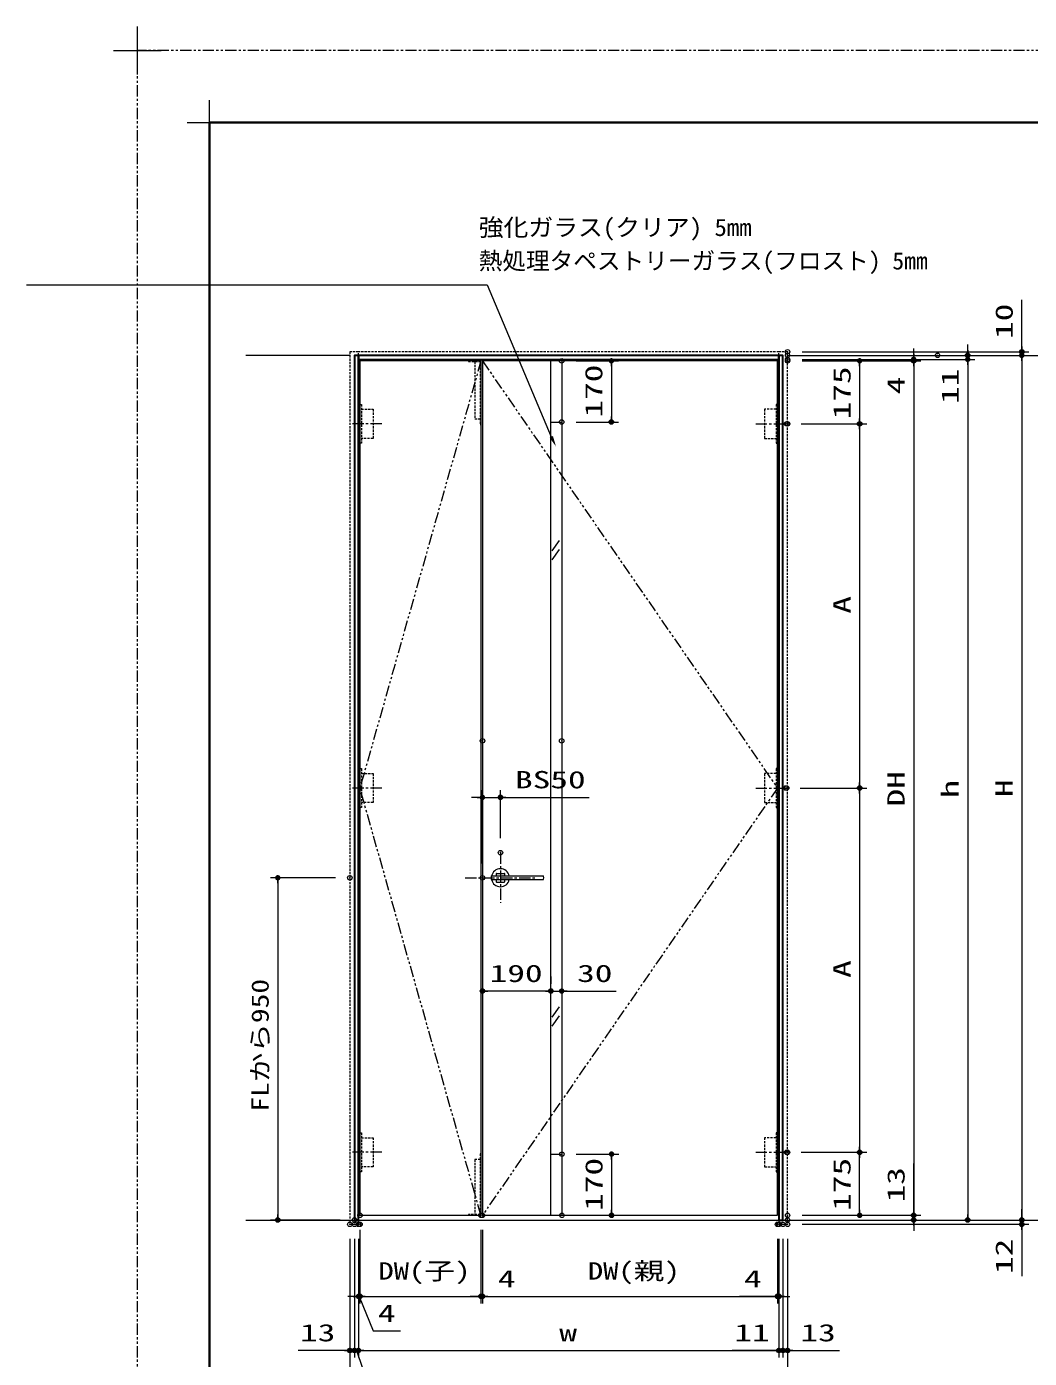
# Model space of a CAD drawing. Units: millimetres, scale not verified. Extents: x -1354 to 1306, y -607 to 607.
# Drawn here: x -1354 to -798, y -132 to 607 of the extents above; entities that cross this region are included whole.
import ezdxf
from ezdxf.enums import TextEntityAlignment as Align

# ---------------------------------------------------------------- set-up
doc = ezdxf.new("R2010")
doc.units = ezdxf.units.MM
doc.header["$LTSCALE"] = 5
doc.header["$PDMODE"] = 32
doc.header["$PDSIZE"] = 2.5
for name, pattern in [('USER1', [2.5, 1.25, -0.25, 0.25, -0.25, 0.25, -0.25]), ('USER2', [0.375, 0.25, -0.125]), ('USER3', [2, 1.25, -0.25, 0.25, -0.25])]:
    doc.linetypes.add(name, pattern=pattern)
for name, color, linetype, lineweight in [('0-1_線(黄)', 2, 'Continuous', 15), ('0-3_陰線', 4, 'USER1', 9), ('0-8_二点鎖線', 4, 'USER1', 9), ('0-B_点線(水)', 4, 'USER2', 9), ('0-C_中心線', 3, 'USER3', 9), ('0-D_線(白)', 7, 'Continuous', 30), ('1-0_線(水)', 4, 'Continuous', 9), ('1-1_寸法線', 3, 'Continuous', 13), ('1-4_DEFPOINTS', 7, 'Continuous', 5), ('1-5_0', 3, 'Continuous', 25), ('1-6_図面枠', 7, 'Continuous', 35), ('1-7_一般', 7, 'Continuous', 5)]:
    doc.layers.add(name, color=color, linetype=linetype, lineweight=lineweight)
doc.styles.add('ＭＳ ゴシック', font='')
doc.styles.get('ＭＳ ゴシック').set_extended_font_data('MS Gothic')

# ---------------------------------------------------------------- blocks, each defined once
blk = doc.blocks.new('_DOT')
at = {"layer": '1-5_0'}
blk.add_line((-2.5, 0), (-5, 0), dxfattribs=at)
for points in [[(0, 0), (-2.5, 0), (-2.48, 0.313)], [(0, 0), (-2.48, -0.313), (-2.5, 0)], [(0, 0), (-2.48, 0.313), (-2.421, 0.622)], [(0, 0), (-2.421, -0.622), (-2.48, -0.313)], [(0, 0), (-2.421, 0.622), (-2.324, 0.92)], [(0, 0), (-2.324, -0.92), (-2.421, -0.622)], [(0, 0), (-2.324, 0.92), (-2.191, 1.204)], [(0, 0), (-2.191, -1.204), (-2.324, -0.92)], [(0, 0), (-2.191, 1.204), (-2.023, 1.469)], [(0, 0), (-2.023, -1.469), (-2.191, -1.204)], [(0, 0), (-2.023, 1.469), (-1.822, 1.711)], [(0, 0), (-1.822, -1.711), (-2.023, -1.469)], [(0, 0), (-1.822, 1.711), (-1.594, 1.926)], [(0, 0), (-1.594, -1.926), (-1.822, -1.711)], [(0, 0), (-1.594, 1.926), (-1.34, 2.111)], [(0, 0), (-1.34, -2.111), (-1.594, -1.926)], [(0, 0), (-1.34, 2.111), (-1.064, 2.262)], [(0, 0), (-1.064, -2.262), (-1.34, -2.111)], [(0, 0), (-1.064, 2.262), (-0.773, 2.378)], [(0, 0), (-0.773, -2.378), (-1.064, -2.262)], [(0, 0), (-0.773, 2.378), (-0.468, 2.456)], [(0, 0), (-0.468, -2.456), (-0.773, -2.378)], [(0, 0), (-0.468, 2.456), (-0.157, 2.495)], [(0, 0), (-0.157, -2.495), (-0.468, -2.456)], [(0, 0), (-0.157, 2.495), (0.157, 2.495)], [(0, 0), (0.157, -2.495), (-0.157, -2.495)], [(0, 0), (0.157, 2.495), (0.468, 2.456)], [(0, 0), (0.468, 2.456), (0.773, 2.378)], [(0, 0), (0.773, 2.378), (1.064, 2.262)], [(0, 0), (1.064, 2.262), (1.34, 2.111)], [(0, 0), (1.34, 2.111), (1.594, 1.926)], [(0, 0), (1.594, 1.926), (1.822, 1.711)], [(0, 0), (1.822, 1.711), (2.023, 1.469)], [(0, 0), (2.023, 1.469), (2.191, 1.204)], [(0, 0), (2.191, 1.204), (2.324, 0.92)], [(0, 0), (2.324, 0.92), (2.421, 0.622)], [(0, 0), (2.421, 0.622), (2.48, 0.313)], [(0, 0), (2.48, 0.313), (2.5, 0)], [(0, 0), (0.468, -2.456), (0.157, -2.495)], [(0, 0), (0.773, -2.378), (0.468, -2.456)], [(0, 0), (1.064, -2.262), (0.773, -2.378)], [(0, 0), (1.34, -2.111), (1.064, -2.262)], [(0, 0), (1.594, -1.926), (1.34, -2.111)], [(0, 0), (1.822, -1.711), (1.594, -1.926)], [(0, 0), (2.023, -1.469), (1.822, -1.711)], [(0, 0), (2.191, -1.204), (2.023, -1.469)], [(0, 0), (2.324, -0.92), (2.191, -1.204)], [(0, 0), (2.421, -0.622), (2.324, -0.92)], [(0, 0), (2.48, -0.313), (2.421, -0.622)], [(0, 0), (2.5, 0), (2.48, -0.313)]]:
    blk.add_solid(points, dxfattribs=at)
blk = doc.blocks.new('グループ-13-1')
at = {"layer": '1-7_一般'}
for p, q in [((62041.6, -14029.5), (62041.6, -13365.5)), ((61709.6, -13697.5), (62373.6, -13697.5))]:
    blk.add_line(p, q, dxfattribs=at)

msp = doc.modelspace()

# ---------------------------------------------------------------- linework, layer by layer
at = {"layer": '0-1_線(黄)'}
for p, q in [((-1175.03, 424.756), (-1232.842, 424.756)), ((-932.03, 424.756), (-699.251, 424.756)), ((-1232.842, -55.244), (-456.771, -55.244))]:
    msp.add_line(p, q, dxfattribs=at)
at = {"layer": '0-3_陰線'}
for p in [(387.036, 594), (-1292.964, -594)]:
    msp.add_line(p, (-1292.964, 594), dxfattribs=at)
at = {"layer": '0-8_二点鎖線'}
for p in [(-1102.23, 421.756), (-1102.23, -52.644)]:
    msp.add_line(p, (-1169.43, 184.556), dxfattribs=at)
msp.add_lwpolyline([(-1101.43, 421.756), (-937.63, 184.556), (-1101.43, -52.644)], dxfattribs=at)
at = {"layer": '0-B_点線(水)'}
for p, q in [((-936.83, 426.756), (-1170.23, 426.756)), ((-1170.23, 424.656), (-1170.23, 426.756)), ((-1109.23, 421.756), (-1109.23, 421.356)), ((-1102.63, 421.756), (-1102.63, 386.356)), ((-936.83, 424.756), (-936.83, 426.756)), ((-932.03, 426.756), (-936.83, 426.756)), ((-932.03, -55.244), (-932.03, 426.756)), ((-1109.23, 421.356), (-1102.63, 421.356)), ((-1105.63, 421.356), (-1105.63, 389.556)), ((-1105.63, 389.556), (-1102.63, 389.556)), ((-1102.63, 386.356), (-1102.23, 386.356)), ((-1170.23, -55.244), (-1170.23, -57.644)), ((-932.03, -55.244), (-932.03, -57.644))]:
    msp.add_line(p, q, dxfattribs=at)
for points in [[(-1170.23, 424.756), (-1170.23, 426.756), (-1175.03, 426.756), (-1175.03, -55.244), (-1175.03, -57.644), (-1170.23, -57.644)], [(-1169.43, 397.556), (-1168.61, 397.556), (-1168.61, 375.956), (-1169.43, 375.956)], [(-1168.61, 394.856), (-1162.17, 394.856), (-1162.17, 378.656), (-1168.61, 378.656)], [(-938.45, 394.856), (-944.89, 394.856), (-944.89, 378.656), (-938.45, 378.656)], [(-937.63, 397.556), (-938.45, 397.556), (-938.45, 375.956), (-937.63, 375.956)], [(-1169.43, 195.356), (-1168.61, 195.356), (-1168.61, 173.756), (-1169.43, 173.756)], [(-1168.61, 192.656), (-1162.17, 192.656), (-1162.17, 176.456), (-1168.61, 176.456)], [(-938.45, 192.656), (-944.89, 192.656), (-944.89, 176.456), (-938.45, 176.456)], [(-937.63, 195.356), (-938.45, 195.356), (-938.45, 173.756), (-937.63, 173.756)], [(-1169.43, -6.844), (-1168.61, -6.844), (-1168.61, -28.444), (-1169.43, -28.444)], [(-937.63, -6.844), (-938.45, -6.844), (-938.45, -28.444), (-937.63, -28.444)], [(-1168.61, -9.544), (-1162.17, -9.544), (-1162.17, -25.744), (-1168.61, -25.744)], [(-938.45, -9.544), (-944.89, -9.544), (-944.89, -25.744), (-938.45, -25.744)], [(-1102.23, -18.444), (-1102.63, -18.444), (-1102.63, -52.244), (-1109.23, -52.244), (-1109.23, -52.644)], [(-1102.63, -21.644), (-1105.63, -21.644), (-1105.63, -52.244)], [(-936.83, -55.244), (-936.83, -57.644), (-932.03, -57.644)]]:
    msp.add_lwpolyline(points, dxfattribs=at)
at = {"layer": '0-C_中心線'}
for p, q in [((-1157.324, 386.756), (-1174.536, 386.756)), ((-949.736, 386.756), (-932.524, 386.756)), ((-1157.324, 184.556), (-1174.536, 184.556)), ((-949.736, 184.556), (-932.524, 184.556)), ((-1091.43, 148.725), (-1091.43, 120.787)), ((-1111.044, 134.756), (-1071.816, 134.756)), ((-1157.324, -17.644), (-1174.536, -17.644)), ((-949.736, -17.644), (-932.524, -17.644))]:
    msp.add_line(p, q, dxfattribs=at)
at = {"layer": '0-D_線(白)'}
for points in [[(-1172.43, -55.244), (-1170.23, -55.244), (-1170.23, 424.756), (-1172.43, 424.756)], [(-937.51, 422.556), (-936.83, 422.556), (-936.83, 424.756), (-1170.23, 424.756), (-1170.23, 422.556)], [(-936.83, -55.244), (-934.63, -55.244), (-934.63, 424.756), (-936.83, 424.756)]]:
    msp.add_lwpolyline(points, close=True, dxfattribs=at)
at = {"layer": '1-0_線(水)'}
for p, q in [((-1102.23, 421.756), (-1169.43, 421.756)), ((-937.63, 421.756), (-1101.43, 421.756)), ((-937.63, -52.644), (-937.63, 421.756)), ((-1062.687, 316.289), (-1058.683, 321.993)), ((-1062.687, 311.289), (-1058.683, 316.993)), ((-1062.687, 57.342), (-1058.683, 63.046)), ((-1062.687, 52.342), (-1058.683, 58.046)), ((-1101.43, -52.644), (-937.63, -52.644))]:
    msp.add_line(p, q, dxfattribs=at)
msp.add_lwpolyline([(-1169.43, 421.756), (-1169.43, -52.644), (-1102.23, -52.644)], dxfattribs=at)
at = {"layer": '1-1_寸法線'}
for p, q in [((-802.03, 429.756), (-802.03, 455.518)), ((-832.03, 427.756), (-832.03, 430.756)), ((-1102.23, 421.756), (-1102.23, -52.644)), ((-1101.43, 421.756), (-1101.43, -52.644)), ((-1063.43, -52.644), (-1063.43, 421.756)), ((-1057.43, 421.756), (-1057.43, -52.644)), ((-1049.43, 421.756), (-1025.842, 421.756)), ((-924.03, 426.756), (-798.03, 426.756)), ((-924.03, 424.756), (-828.03, 424.756)), ((-924.03, 422.556), (-828.03, 422.556)), ((-924.03, 422.556), (-858.03, 422.556)), ((-924.03, 422.556), (-828.03, 422.556)), ((-924.03, 421.756), (-858.03, 421.756)), ((-924.03, 421.756), (-858.03, 421.756)), ((-924.03, 421.756), (-888.03, 421.756)), ((-862.03, 425.556), (-862.03, 428.556)), ((-862.03, 422.556), (-862.03, 421.756)), ((-840.763, 424.756), (-798.03, 424.756)), ((-840.763, 424.756), (-798.03, 424.756)), ((-832.03, 424.756), (-832.03, 422.556)), ((-802.03, 424.756), (-802.03, 426.756)), ((-802.03, 421.756), (-802.03, -52.244)), ((-802.03, 421.756), (-802.03, 418.756)), ((-1029.842, 418.756), (-1029.842, 390.756)), ((-892.03, 418.756), (-892.03, 389.756)), ((-862.03, 418.756), (-862.03, 400.613)), ((-862.03, 418.756), (-862.03, -49.644)), ((-832.03, 419.556), (-832.03, -52.244)), ((-832.03, 419.556), (-832.03, 396.651)), ((-1063.43, 387.756), (-1057.43, 387.756)), ((-1049.43, 387.756), (-1025.842, 387.756)), ((-924.524, 386.756), (-888.03, 386.756)), ((-924.03, 386.756), (-888.03, 386.756)), ((-892.03, 383.756), (-892.03, 187.556)), ((-1101.43, 202.786), (-1101.43, 67.852)), ((-1057.43, 202.786), (-1057.43, 67.852)), ((-1104.43, 179.383), (-1107.43, 179.383)), ((-1101.43, 142.756), (-1101.43, 183.383)), ((-1101.43, 179.383), (-1091.43, 179.383)), ((-1091.43, 156.725), (-1091.43, 183.383)), ((-1088.43, 179.383), (-1042.192, 179.383)), ((-925.018, 184.556), (-888.03, 184.556)), ((-924.524, 184.556), (-888.03, 184.556)), ((-892.03, 181.556), (-892.03, -14.644)), ((-1183.03, 134.756), (-1219.03, 134.756)), ((-1096.41, 135.756), (-1067.65, 135.756)), ((-1096.41, 133.756), (-1067.65, 133.756)), ((-1093.83, 135.794), (-1089.03, 135.794)), ((-1093.83, 133.717), (-1089.03, 133.717)), ((-1093.581, 137.156), (-1089.278, 137.156)), ((-1215.03, 131.756), (-1215.03, -52.244)), ((-1093.581, 132.356), (-1089.278, 132.356)), ((-1063.43, 79.852), (-1063.43, 75.852)), ((-1066.43, 71.852), (-1098.43, 71.852)), ((-1066.43, 71.852), (-1069.43, 71.852)), ((-1063.43, 71.852), (-1057.43, 71.852)), ((-1063.43, 63.852), (-1063.43, 67.852)), ((-1054.43, 71.852), (-1027.239, 71.852)), ((-1063.43, -18.644), (-1057.43, -18.644)), ((-1049.32, -18.644), (-1025.733, -18.644)), ((-1029.733, -21.644), (-1029.733, -49.644)), ((-924.524, -17.644), (-888.03, -17.644)), ((-924.03, -17.644), (-888.03, -17.644)), ((-892.03, -49.644), (-892.03, -20.644)), ((-862.03, -49.644), (-862.03, -23.882)), ((-802.03, -52.244), (-802.03, -49.244)), ((-1180.43, -55.244), (-1219.03, -55.244)), ((-1049.32, -52.644), (-1025.733, -52.644)), ((-924.03, -52.644), (-858.03, -52.644)), ((-924.03, -52.644), (-858.03, -52.644)), ((-924.03, -52.644), (-888.03, -52.644)), ((-924.03, -55.244), (-798.03, -55.244)), ((-924.03, -55.244), (-828.03, -55.244)), ((-924.03, -55.244), (-858.03, -55.244)), ((-924.03, -55.244), (-798.03, -55.244)), ((-924.03, -57.644), (-798.03, -57.644)), ((-862.03, -55.244), (-862.03, -52.644)), ((-862.03, -58.244), (-862.03, -61.244)), ((-802.03, -55.244), (-802.03, -57.644)), ((-1175.03, -65.644), (-1175.03, -161.644)), ((-1175.03, -65.644), (-1175.03, -131.644)), ((-1172.43, -65.644), (-1172.43, -131.644)), ((-1172.43, -65.644), (-1172.43, -131.644)), ((-1170.23, -65.644), (-1170.23, -131.644)), ((-1170.23, -65.644), (-1170.23, -101.644)), ((-1170.23, -65.644), (-1170.23, -131.644)), ((-1169.43, -60.644), (-1169.43, -101.644)), ((-1169.43, -65.644), (-1169.43, -101.644)), ((-1102.23, -60.644), (-1102.23, -101.644)), ((-1102.23, -60.644), (-1102.23, -101.644)), ((-1101.43, -60.644), (-1101.43, -101.644)), ((-1101.43, -60.644), (-1101.43, -101.644)), ((-937.63, -65.644), (-937.63, -101.644)), ((-937.63, -65.644), (-937.63, -101.644)), ((-936.83, -65.644), (-936.83, -131.644)), ((-936.83, -65.644), (-936.83, -131.644)), ((-936.83, -65.644), (-936.83, -101.644)), ((-934.63, -65.644), (-934.63, -131.644)), ((-934.63, -65.644), (-934.63, -131.644)), ((-932.03, -65.644), (-932.03, -161.644)), ((-932.03, -65.644), (-932.03, -131.644)), ((-802.03, -60.644), (-802.03, -86.406)), ((-1173.23, -97.644), (-1176.23, -97.644)), ((-1170.23, -97.644), (-1169.43, -97.644)), ((-1170.23, -97.644), (-1169.43, -97.644)), ((-1166.43, -97.644), (-1163.43, -97.644)), ((-1166.43, -97.644), (-1105.23, -97.644)), ((-1105.23, -97.644), (-1108.23, -97.644)), ((-1102.23, -97.644), (-1101.43, -97.644)), ((-1098.43, -97.644), (-940.63, -97.644)), ((-1098.43, -97.644), (-1080.287, -97.644)), ((-940.63, -97.644), (-958.773, -97.644)), ((-936.83, -97.644), (-937.63, -97.644)), ((-933.83, -97.644), (-930.83, -97.644)), ((-1178.03, -127.644), (-1203.792, -127.644)), ((-1175.43, -127.644), (-1178.43, -127.644)), ((-1172.43, -127.644), (-1175.03, -127.644)), ((-1172.43, -127.644), (-1170.23, -127.644)), ((-1172.43, -127.644), (-1170.23, -127.644)), ((-1169.43, -127.644), (-1166.43, -127.644)), ((-1167.23, -127.644), (-939.83, -127.644)), ((-1167.23, -127.644), (-1164.23, -127.644)), ((-939.83, -127.644), (-962.735, -127.644)), ((-937.63, -127.644), (-940.63, -127.644)), ((-934.63, -127.644), (-936.83, -127.644)), ((-934.63, -127.644), (-932.03, -127.644)), ((-931.63, -127.644), (-928.63, -127.644)), ((-929.03, -127.644), (-903.268, -127.644))]:
    msp.add_line(p, q, dxfattribs=at)
for points in [[(-1354.442, 463.874), (-1098.879, 463.874), (-1063.223, 379.534)], [(-1169.83, -97.644), (-1162.044, -116.831), (-1146.901, -116.831)], [(-1171.33, -127.644), (-1164.873, -146.831), (-1144.968, -146.831)]]:
    msp.add_lwpolyline(points, dxfattribs=at)
for centre, radius, start, end in [((-1080.63, 134.756), 16, 177.09771, 182.90229), ((-1096.41, 135.556), 0.2, 90, 177.09773), ((-1096.41, 133.956), 0.2, 182.90229, 270), ((-1091.43, 134.756), 5, 11.53696, 168.46304), ((-1091.43, 134.756), 5, 191.53695, 348.46305), ((-1043.83, 134.756), 50, 177.46804, 178.85401), ((-1043.83, 134.756), 50, 181.14599, 182.53196), ((-1093.581, 136.956), 0.2, 90, 177.46807), ((-1092.83, 135.594), 0.2, 90, 126.29305), ((-1092.83, 133.917), 0.2, 233.70828, 270), ((-1090.03, 135.594), 0.2, 53.70695, 90), ((-1090.03, 133.917), 0.2, 270, 306.29171), ((-1089.278, 136.956), 0.2, 2.53193, 90), ((-1139.03, 134.756), 50, 1.14599, 2.53196), ((-1139.03, 134.756), 50, 357.46804, 358.85401), ((-1067.65, 135.556), 0.2, 2.90227, 90), ((-1067.65, 133.956), 0.2, 270, 357.09771), ((-1083.43, 134.756), 16, 357.09771, 2.90229), ((-1093.581, 132.556), 0.2, 182.53196, 270), ((-1089.278, 132.556), 0.2, 270, 357.46804)]:
    msp.add_arc(centre, radius, start, end, dxfattribs=at)
msp.add_solid([(-1060.566, 374.154), (-1064.157, 379.072), (-1062.289, 379.995)], dxfattribs=at)
at = {"layer": '1-4_DEFPOINTS'}
for p, q in [((-1252.964, 541.55), (-1252.964, 566.45)), ((-1265.414, 554), (-1240.514, 554))]:
    msp.add_line(p, q, dxfattribs=at)
for p in [(-1057.43, 421.756), (-932.03, 426.756), (-932.03, 424.756), (-932.03, 422.556), (-932.03, 422.556), (-932.03, 421.756), (-862.03, 421.756), (-848.763, 424.756), (-832.03, 424.756), (-802.03, 426.756), (-1057.43, 387.756), (-1029.842, 387.756), (-932.524, 386.756), (-932.03, 386.756), (-892.03, 386.756), (-1101.43, 210.786), (-1057.43, 210.786), (-933.018, 184.556), (-932.524, 184.556), (-892.03, 184.556), (-1091.43, 179.383), (-1091.43, 148.725), (-1175.03, 134.756), (-1101.43, 134.756), (-1101.43, 71.852), (-1063.43, 71.852), (-1063.43, 71.852), (-1057.32, -18.644), (-932.524, -17.644), (-932.03, -17.644), (-892.03, -17.644), (-892.03, -17.644), (-1169.43, -52.644), (-1102.23, -52.644), (-1102.23, -52.644), (-1101.43, -52.644), (-1101.43, -52.644), (-1057.32, -52.644), (-1029.733, -52.644), (-932.03, -52.644), (-862.03, -52.644), (-1215.03, -55.244), (-1175.03, -57.644), (-1172.43, -55.244), (-1172.43, -57.644), (-1170.23, -57.644), (-1169.43, -57.644), (-937.63, -57.644), (-936.83, -57.644), (-934.63, -57.644), (-932.03, -55.244), (-932.03, -57.644), (-932.03, -57.644), (-862.03, -55.244), (-832.03, -55.244), (-802.03, -55.244), (-802.03, -57.644), (-1169.43, -97.644), (-1102.23, -97.644), (-1101.43, -97.644), (-937.63, -97.644), (-936.83, -97.644), (-1175.03, -127.644), (-1172.43, -127.644), (-936.83, -127.644), (-934.63, -127.644), (-932.03, -127.644)]:
    msp.add_point(p, dxfattribs=at)
at = {"layer": '1-6_図面枠'}
msp.add_lwpolyline([(-1252.964, -554), (347.036, -554), (347.036, 554), (-1252.964, 554)], close=True, dxfattribs=at)

# ---------------------------------------------------------------- block references
at = {"layer": '0-3_陰線', "xscale": 0.04, "yscale": 0.04}
msp.add_blockref('グループ-13-1', (-3774.629, 1141.9), dxfattribs=at)
at = {"layer": '1-1_寸法線', "xscale": 0.6, "yscale": 0.6}
for p, rotation in [((-802.03, 426.756), 270), ((-1029.842, 421.756), 90), ((-892.03, 421.756), 90), ((-862.03, 422.556), 270), ((-862.03, 421.756), 90), ((-862.03, 421.756), 90), ((-832.03, 424.756), 270), ((-832.03, 422.556), 90), ((-832.03, 422.556), 90), ((-802.03, 424.756), 90), ((-802.03, 424.756), 90), ((-1029.842, 387.756), 270), ((-892.03, 386.756), 270), ((-892.03, 386.756), 90), ((-892.03, 184.556), 270), ((-892.03, 184.556), 90), ((-1091.43, 179.383), 180), ((-1215.03, 134.756), 90), ((-1101.43, 71.852), 180), ((-1057.43, 71.852), 180), ((-892.03, -17.644), 270), ((-1029.733, -18.644), 90), ((-892.03, -17.644), 90), ((-1029.733, -52.644), 270), ((-892.03, -52.644), 270), ((-862.03, -52.644), 270), ((-862.03, -52.644), 270), ((-1215.03, -55.244), 270), ((-862.03, -55.244), 90), ((-832.03, -55.244), 270), ((-802.03, -55.244), 270), ((-802.03, -55.244), 270), ((-802.03, -57.644), 90), ((-1169.43, -97.644), 180), ((-1169.43, -97.644), 180), ((-1101.43, -97.644), 180), ((-1101.43, -97.644), 180), ((-936.83, -97.644), 180), ((-1172.43, -127.644), 180), ((-1170.23, -127.644), 180), ((-1170.23, -127.644), 180), ((-934.63, -127.644), 180), ((-932.03, -127.644), 180)]:
    msp.add_blockref('_DOT', p, dxfattribs=dict(at, rotation=rotation))
for p in [(-1101.43, 179.383), (-1063.43, 71.852), (-1063.43, 71.852), (-1170.23, -97.644), (-1102.23, -97.644), (-1102.23, -97.644), (-937.63, -97.644), (-937.63, -97.644), (-1175.03, -127.644), (-1172.43, -127.644), (-936.83, -127.644), (-936.83, -127.644), (-934.63, -127.644)]:
    msp.add_blockref('_DOT', p, dxfattribs=at)

# ---------------------------------------------------------------- texts
at = {"layer": '1-1_寸法線', "style": 'ＭＳ ゴシック'}
for s, height, width, p in [('強化ガラス(クリア) 5mm', 9.621, 1.05, (-1103.479, 488.148)), ('BS50', 9.604, 1.5, (-1083.335, 181.532)), ('190', 9.604, 1.5, (-1097.43, 74.002)), ('30', 9.604, 1.5, (-1048.858, 74.002)), ('DW(子)', 9.604, 1.3, (-1159.163, -91.209)), ('DW(親)', 9.604, 1.3, (-1042.911, -91.209)), ('4', 9.604, 1.5, (-1092.858, -95.495)), ('4', 9.604, 1.5, (-956.201, -95.495)), ('4', 9.604, 1.5, (-1159.472, -114.681)), ('13', 9.604, 1.5, (-1202.649, -125.495)), ('w', 9.604, 1.5, (-1058.768, -125.495)), ('11', 9.604, 1.5, (-961.592, -125.495)), ('13', 9.604, 1.5, (-924.887, -125.495))]:
    msp.add_text(s, height=height, dxfattribs=dict(at, width=width)).set_placement(p, align=Align.BOTTOM_LEFT)
msp.add_text('熱処理タペストリーガラス(フロスト) 5mm', height=9.621, dxfattribs=at).set_placement((-1103.479, 469.577), align=Align.BOTTOM_LEFT)
for s, height, width, p in [('10', 9.604, 1.5, (-804.179, 433.899)), ('170', 9.604, 1.5, (-1031.992, 390.256)), ('175', 9.604, 1.5, (-894.179, 389.256)), ('11', 9.604, 1.5, (-834.179, 397.794)), ('4', 9.604, 1.5, (-864.179, 403.184)), ('A', 9.604, 1.5, (-894.179, 281.37)), ('DH', 9.604, 1.5, (-864.179, 174.318)), ('h', 9.604, 1.5, (-834.179, 179.132)), ('H', 9.604, 1.5, (-804.179, 179.518)), ('A', 9.604, 1.5, (-894.179, 79.17)), ('FLから950', 9.621, 1.25, (-1217.179, 4.899)), ('170', 9.604, 1.5, (-1031.883, -50.144)), ('175', 9.604, 1.5, (-894.179, -50.144)), ('13', 9.604, 1.5, (-864.179, -45.501)), ('12', 9.604, 1.5, (-804.179, -85.263))]:
    msp.add_text(s, height=height, rotation=90, dxfattribs=dict(at, width=width)).set_placement(p, align=Align.BOTTOM_LEFT)

doc.saveas('drawing.dxf')
